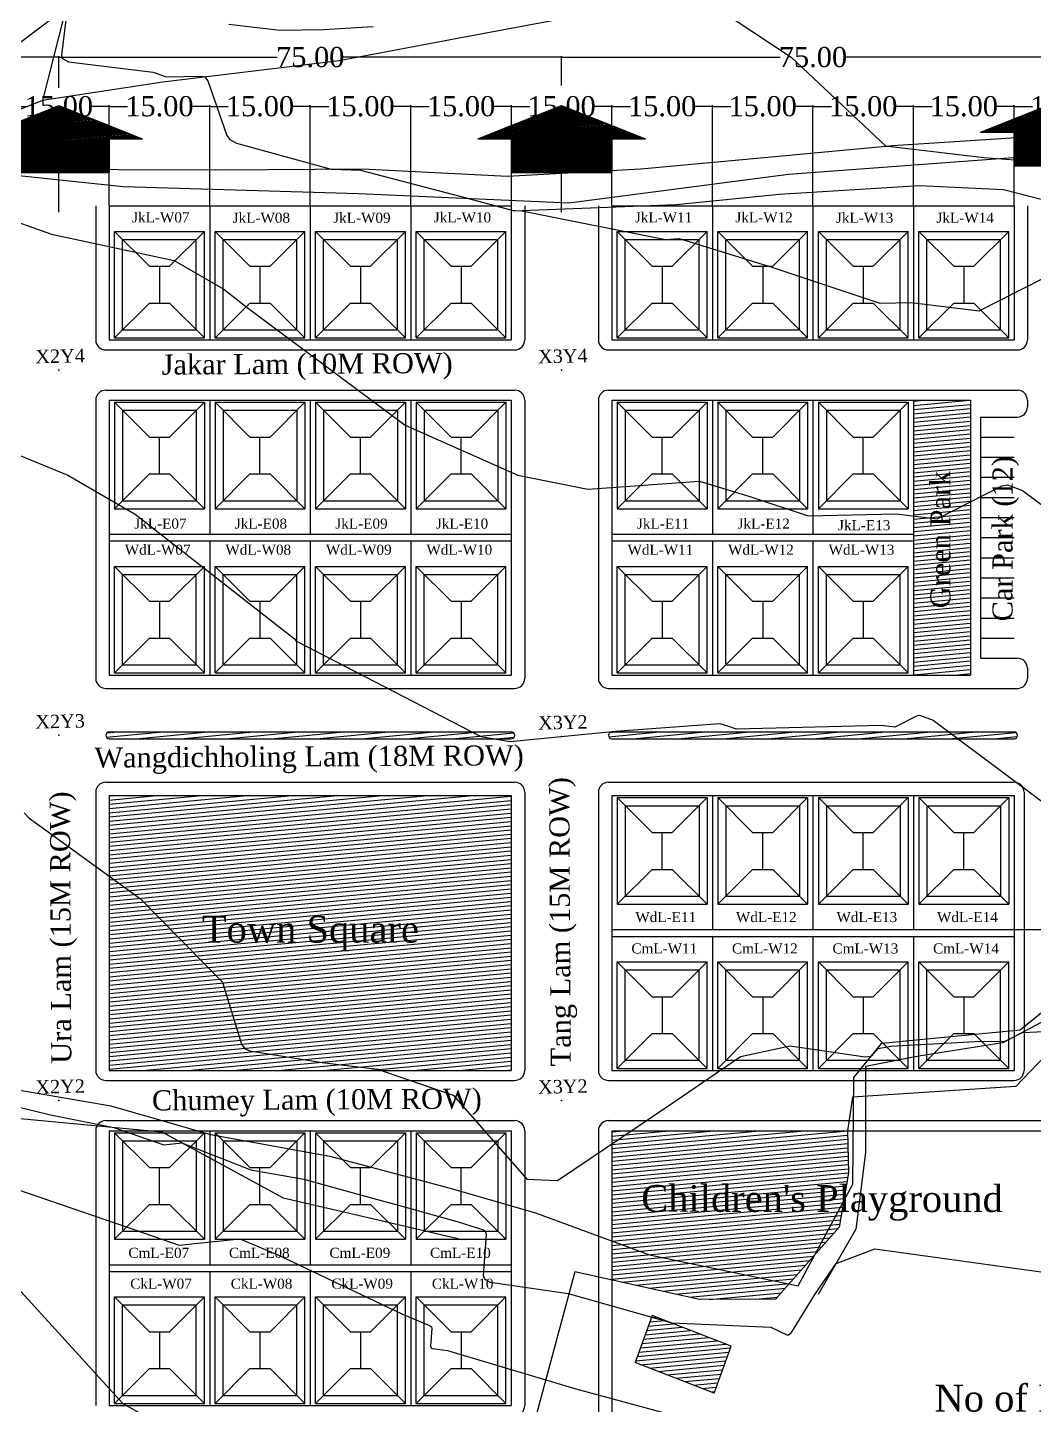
# Model space of a CAD drawing. Extents: x 15746 to 36625, y 87803 to 171760.
# Drawn here: x 17758 to 17908.2, y 88394.5 to 88600.1 of the extents above; entities that cross this region are included whole.
import ezdxf

# ---------------------------------------------------------------- set-up
doc = ezdxf.new("R2010")
doc.units = 0
doc.header["$LTSCALE"] = 5
doc.header["$MEASUREMENT"] = 0
for name, color, linetype in [('BOUNDARY', 7, 'FENCELINE2'), ('CONTOUR', 254, 'Continuous'), ('Demarcation', 7, 'Continuous'), ('EXISTING BUILDING', 21, 'Continuous'), ('Hatch2', 254, 'Continuous'), ('NewBuilding', 7, 'Continuous'), ('Phase1', 7, 'Continuous'), ('RELIEF', 255, 'Continuous'), ('STREAM & RIVER FRONT', 161, 'Continuous'), ('text', 7, 'Continuous')]:
    doc.layers.add(name, color=color, linetype=linetype)
doc.styles.get("Standard").update_dxf_attribs({"font": 'TIMES.TTF', "height": 3})
doc.linetypes.add('FENCELINE2', pattern='A,0.25,-0.1,[132,ltypeshp.shx,S=0.1,R=0,X=-0.1,Y=0],-0.1,1', length=1.45)
doc.dimstyles.get("Standard").update_dxf_attribs({"dimtxt": 0.2, "dimasz": 0.3, "dimexe": 0.18, "dimexo": 0.0625, "dimgap": 0.09, "dimtad": 0, "dimzin": 0, "dimdsep": 46, "dimtxsty": 'Standard', "dimblk": 'DOT', "dimcen": 0.09, "dimadec": 0, "dimazin": 0, "dimtfac": 1, "dimtofl": 0, "dimtmove": 2, "dimatfit": 2, "dimfxl": 1, "dimtolj": 1, "dimtzin": 0, "dimarcsym": 0})

# ---------------------------------------------------------------- blocks, each defined once
blk = doc.blocks.new('_Dot')
at = {"color": 0, "linetype": 'ByBlock', "lineweight": -2}
blk.add_line((-0.5, 0), (-1, 0), dxfattribs=at)
at = {"color": 0, "linetype": 'ByBlock', "const_width": 0.5}
blk.add_lwpolyline([(-0.25, 0, 1), (0.25, 0, 1)], format="xyb", close=True, dxfattribs=at)
blk = doc.blocks.new('*D12')
at = {"layer": 'Defpoints', "color": 0}
for p in [(17800.16, 88588.34), (17785.16, 88573.49), (17800.16, 88573.49)]:
    blk.add_point(p, dxfattribs=at)
at = {"layer": 'Demarcation', "color": 0, "lineweight": -2}
for p, q in [((17785.16, 88573.55), (17785.16, 88588.52)), ((17785.46, 88588.34), (17787.92, 88588.34)), ((17799.86, 88588.34), (17797.39, 88588.34)), ((17800.16, 88573.55), (17800.16, 88588.52))]:
    blk.add_line(p, q, dxfattribs=at)
at = {"layer": 'Demarcation', "color": 0, "lineweight": -2, "xscale": 0.3000000000000001, "yscale": 0.3000000000000001, "zscale": 0.3000000000000001, "rotation": 180}
blk.add_blockref('_Dot', (17785.16, 88588.34), dxfattribs=at)
at = {"layer": 'Demarcation', "color": 0, "lineweight": -2, "xscale": 0.3000000000000001, "yscale": 0.3000000000000001, "zscale": 0.3000000000000001}
blk.add_blockref('_Dot', (17800.16, 88588.34), dxfattribs=at)
at = {"layer": 'Demarcation', "color": 0, "insert": (17792.66, 88588.34), "char_height": 3, "attachment_point": 5}
blk.add_mtext('\\A1;15.00', dxfattribs=at)
blk = doc.blocks.new('*D13')
at = {"layer": 'Defpoints', "color": 0}
for p in [(17815.16, 88588.34), (17800.16, 88573.49), (17815.16, 88573.49)]:
    blk.add_point(p, dxfattribs=at)
at = {"layer": 'Demarcation', "color": 0, "lineweight": -2}
for p, q in [((17800.16, 88573.55), (17800.16, 88588.52)), ((17800.46, 88588.34), (17802.92, 88588.34)), ((17814.86, 88588.34), (17812.39, 88588.34)), ((17815.16, 88573.55), (17815.16, 88588.52))]:
    blk.add_line(p, q, dxfattribs=at)
at = {"layer": 'Demarcation', "color": 0, "lineweight": -2, "xscale": 0.3000000000000001, "yscale": 0.3000000000000001, "zscale": 0.3000000000000001, "rotation": 180}
blk.add_blockref('_Dot', (17800.16, 88588.34), dxfattribs=at)
at = {"layer": 'Demarcation', "color": 0, "lineweight": -2, "xscale": 0.3000000000000001, "yscale": 0.3000000000000001, "zscale": 0.3000000000000001}
blk.add_blockref('_Dot', (17815.16, 88588.34), dxfattribs=at)
at = {"layer": 'Demarcation', "color": 0, "insert": (17807.66, 88588.34), "char_height": 3, "attachment_point": 5}
blk.add_mtext('\\A1;15.00', dxfattribs=at)
blk = doc.blocks.new('*D14')
at = {"layer": 'Defpoints', "color": 0}
for p in [(17830.16, 88588.34), (17815.16, 88573.49), (17830.16, 88573.49)]:
    blk.add_point(p, dxfattribs=at)
at = {"layer": 'Demarcation', "color": 0, "lineweight": -2}
for p, q in [((17815.16, 88573.55), (17815.16, 88588.52)), ((17815.46, 88588.34), (17817.92, 88588.34)), ((17829.86, 88588.34), (17827.39, 88588.34)), ((17830.16, 88573.55), (17830.16, 88588.52))]:
    blk.add_line(p, q, dxfattribs=at)
at = {"layer": 'Demarcation', "color": 0, "lineweight": -2, "xscale": 0.3000000000000001, "yscale": 0.3000000000000001, "zscale": 0.3000000000000001, "rotation": 180}
blk.add_blockref('_Dot', (17815.16, 88588.34), dxfattribs=at)
at = {"layer": 'Demarcation', "color": 0, "lineweight": -2, "xscale": 0.3000000000000001, "yscale": 0.3000000000000001, "zscale": 0.3000000000000001}
blk.add_blockref('_Dot', (17830.16, 88588.34), dxfattribs=at)
at = {"layer": 'Demarcation', "color": 0, "insert": (17822.66, 88588.34), "char_height": 3, "attachment_point": 5}
blk.add_mtext('\\A1;15.00', dxfattribs=at)
blk = doc.blocks.new('*D15')
at = {"layer": 'Defpoints', "color": 0}
for p in [(17845.16, 88588.34), (17830.16, 88573.49), (17845.16, 88573.49)]:
    blk.add_point(p, dxfattribs=at)
at = {"layer": 'Demarcation', "color": 0, "lineweight": -2}
for p, q in [((17830.16, 88573.55), (17830.16, 88588.52)), ((17830.46, 88588.34), (17832.92, 88588.34)), ((17844.86, 88588.34), (17842.39, 88588.34)), ((17845.16, 88573.55), (17845.16, 88588.52))]:
    blk.add_line(p, q, dxfattribs=at)
at = {"layer": 'Demarcation', "color": 0, "lineweight": -2, "xscale": 0.3000000000000001, "yscale": 0.3000000000000001, "zscale": 0.3000000000000001, "rotation": 180}
blk.add_blockref('_Dot', (17830.16, 88588.34), dxfattribs=at)
at = {"layer": 'Demarcation', "color": 0, "lineweight": -2, "xscale": 0.3000000000000001, "yscale": 0.3000000000000001, "zscale": 0.3000000000000001}
blk.add_blockref('_Dot', (17845.16, 88588.34), dxfattribs=at)
at = {"layer": 'Demarcation', "color": 0, "insert": (17837.66, 88588.34), "char_height": 3, "attachment_point": 5}
blk.add_mtext('\\A1;15.00', dxfattribs=at)
blk = doc.blocks.new('*D16')
at = {"layer": 'Defpoints', "color": 0}
for p in [(17860.16, 88588.34), (17845.16, 88573.49), (17860.16, 88573.49)]:
    blk.add_point(p, dxfattribs=at)
at = {"layer": 'Demarcation', "color": 0, "lineweight": -2}
for p, q in [((17845.16, 88573.55), (17845.16, 88588.52)), ((17845.46, 88588.34), (17847.92, 88588.34)), ((17859.86, 88588.34), (17857.39, 88588.34)), ((17860.16, 88573.55), (17860.16, 88588.52))]:
    blk.add_line(p, q, dxfattribs=at)
at = {"layer": 'Demarcation', "color": 0, "lineweight": -2, "xscale": 0.3000000000000001, "yscale": 0.3000000000000001, "zscale": 0.3000000000000001, "rotation": 180}
blk.add_blockref('_Dot', (17845.16, 88588.34), dxfattribs=at)
at = {"layer": 'Demarcation', "color": 0, "lineweight": -2, "xscale": 0.3000000000000001, "yscale": 0.3000000000000001, "zscale": 0.3000000000000001}
blk.add_blockref('_Dot', (17860.16, 88588.34), dxfattribs=at)
at = {"layer": 'Demarcation', "color": 0, "insert": (17852.66, 88588.34), "char_height": 3, "attachment_point": 5}
blk.add_mtext('\\A1;15.00', dxfattribs=at)
blk = doc.blocks.new('*D17')
at = {"layer": 'Defpoints', "color": 0}
for p in [(17875.16, 88588.34), (17860.16, 88573.49), (17875.16, 88573.49)]:
    blk.add_point(p, dxfattribs=at)
at = {"layer": 'Demarcation', "color": 0, "lineweight": -2}
for p, q in [((17860.16, 88573.55), (17860.16, 88588.52)), ((17860.46, 88588.34), (17862.92, 88588.34)), ((17874.86, 88588.34), (17872.39, 88588.34)), ((17875.16, 88573.55), (17875.16, 88588.52))]:
    blk.add_line(p, q, dxfattribs=at)
at = {"layer": 'Demarcation', "color": 0, "lineweight": -2, "xscale": 0.3000000000000001, "yscale": 0.3000000000000001, "zscale": 0.3000000000000001, "rotation": 180}
blk.add_blockref('_Dot', (17860.16, 88588.34), dxfattribs=at)
at = {"layer": 'Demarcation', "color": 0, "lineweight": -2, "xscale": 0.3000000000000001, "yscale": 0.3000000000000001, "zscale": 0.3000000000000001}
blk.add_blockref('_Dot', (17875.16, 88588.34), dxfattribs=at)
at = {"layer": 'Demarcation', "color": 0, "insert": (17867.66, 88588.34), "char_height": 3, "attachment_point": 5}
blk.add_mtext('\\A1;15.00', dxfattribs=at)
blk = doc.blocks.new('*D18')
at = {"layer": 'Defpoints', "color": 0}
for p in [(17890.16, 88588.34), (17875.16, 88573.49), (17890.16, 88573.49)]:
    blk.add_point(p, dxfattribs=at)
at = {"layer": 'Demarcation', "color": 0, "lineweight": -2}
for p, q in [((17875.16, 88573.55), (17875.16, 88588.52)), ((17875.46, 88588.34), (17877.92, 88588.34)), ((17889.86, 88588.34), (17887.39, 88588.34)), ((17890.16, 88573.55), (17890.16, 88588.52))]:
    blk.add_line(p, q, dxfattribs=at)
at = {"layer": 'Demarcation', "color": 0, "lineweight": -2, "xscale": 0.3000000000000001, "yscale": 0.3000000000000001, "zscale": 0.3000000000000001, "rotation": 180}
blk.add_blockref('_Dot', (17875.16, 88588.34), dxfattribs=at)
at = {"layer": 'Demarcation', "color": 0, "lineweight": -2, "xscale": 0.3000000000000001, "yscale": 0.3000000000000001, "zscale": 0.3000000000000001}
blk.add_blockref('_Dot', (17890.16, 88588.34), dxfattribs=at)
at = {"layer": 'Demarcation', "color": 0, "insert": (17882.66, 88588.34), "char_height": 3, "attachment_point": 5}
blk.add_mtext('\\A1;15.00', dxfattribs=at)
blk = doc.blocks.new('*D19')
at = {"layer": 'Defpoints', "color": 0}
for p in [(17905.16, 88588.34), (17890.16, 88573.49), (17905.16, 88573.49)]:
    blk.add_point(p, dxfattribs=at)
at = {"layer": 'Demarcation', "color": 0, "lineweight": -2}
for p, q in [((17890.16, 88573.55), (17890.16, 88588.52)), ((17890.46, 88588.34), (17892.92, 88588.34)), ((17904.86, 88588.34), (17902.39, 88588.34)), ((17905.16, 88573.55), (17905.16, 88588.52))]:
    blk.add_line(p, q, dxfattribs=at)
at = {"layer": 'Demarcation', "color": 0, "lineweight": -2, "xscale": 0.3000000000000001, "yscale": 0.3000000000000001, "zscale": 0.3000000000000001, "rotation": 180}
blk.add_blockref('_Dot', (17890.16, 88588.34), dxfattribs=at)
at = {"layer": 'Demarcation', "color": 0, "lineweight": -2, "xscale": 0.3000000000000001, "yscale": 0.3000000000000001, "zscale": 0.3000000000000001}
blk.add_blockref('_Dot', (17905.16, 88588.34), dxfattribs=at)
at = {"layer": 'Demarcation', "color": 0, "insert": (17897.66, 88588.34), "char_height": 3, "attachment_point": 5}
blk.add_mtext('\\A1;15.00', dxfattribs=at)
blk = doc.blocks.new('*D20')
at = {"layer": 'Defpoints', "color": 0}
for p in [(17920.16, 88588.34), (17905.16, 88573.49), (17920.16, 88573.49)]:
    blk.add_point(p, dxfattribs=at)
at = {"layer": 'Demarcation', "color": 0, "lineweight": -2}
for p, q in [((17905.16, 88573.55), (17905.16, 88588.52)), ((17905.46, 88588.34), (17907.92, 88588.34)), ((17919.86, 88588.34), (17917.39, 88588.34)), ((17920.16, 88573.55), (17920.16, 88588.52))]:
    blk.add_line(p, q, dxfattribs=at)
at = {"layer": 'Demarcation', "color": 0, "lineweight": -2, "xscale": 0.3000000000000001, "yscale": 0.3000000000000001, "zscale": 0.3000000000000001, "rotation": 180}
blk.add_blockref('_Dot', (17905.16, 88588.34), dxfattribs=at)
at = {"layer": 'Demarcation', "color": 0, "lineweight": -2, "xscale": 0.3000000000000001, "yscale": 0.3000000000000001, "zscale": 0.3000000000000001}
blk.add_blockref('_Dot', (17920.16, 88588.34), dxfattribs=at)
at = {"layer": 'Demarcation', "color": 0, "insert": (17912.66, 88588.34), "char_height": 3, "attachment_point": 5}
blk.add_mtext('\\A1;15.00', dxfattribs=at)
blk = doc.blocks.new('*D25')
at = {"layer": 'Defpoints', "color": 0}
for p in [(17770.16, 88588.34), (17755.16, 88573.49), (17770.16, 88573.49)]:
    blk.add_point(p, dxfattribs=at)
at = {"layer": 'Demarcation', "color": 0, "lineweight": -2}
for p, q in [((17755.16, 88573.55), (17755.16, 88588.52)), ((17755.46, 88588.34), (17757.92, 88588.34)), ((17769.86, 88588.34), (17767.39, 88588.34)), ((17770.16, 88573.55), (17770.16, 88588.52))]:
    blk.add_line(p, q, dxfattribs=at)
at = {"layer": 'Demarcation', "color": 0, "lineweight": -2, "xscale": 0.3000000000000001, "yscale": 0.3000000000000001, "zscale": 0.3000000000000001, "rotation": 180}
blk.add_blockref('_Dot', (17755.16, 88588.34), dxfattribs=at)
at = {"layer": 'Demarcation', "color": 0, "lineweight": -2, "xscale": 0.3000000000000001, "yscale": 0.3000000000000001, "zscale": 0.3000000000000001}
blk.add_blockref('_Dot', (17770.16, 88588.34), dxfattribs=at)
at = {"layer": 'Demarcation', "color": 0, "insert": (17762.66, 88588.34), "char_height": 3, "attachment_point": 5}
blk.add_mtext('\\A1;15.00', dxfattribs=at)
blk = doc.blocks.new('*D26')
at = {"layer": 'Defpoints', "color": 0}
for p in [(17785.16, 88588.34), (17785.16, 88588.34), (17770.16, 88573.49)]:
    blk.add_point(p, dxfattribs=at)
at = {"layer": 'Demarcation', "color": 0, "lineweight": -2}
for p, q in [((17770.16, 88573.55), (17770.16, 88588.52)), ((17770.46, 88588.34), (17772.92, 88588.34)), ((17784.86, 88588.34), (17782.39, 88588.34)), ((17785.16, 88588.41), (17785.16, 88588.52))]:
    blk.add_line(p, q, dxfattribs=at)
at = {"layer": 'Demarcation', "color": 0, "lineweight": -2, "xscale": 0.3000000000000001, "yscale": 0.3000000000000001, "zscale": 0.3000000000000001, "rotation": 180}
blk.add_blockref('_Dot', (17770.16, 88588.34), dxfattribs=at)
at = {"layer": 'Demarcation', "color": 0, "lineweight": -2, "xscale": 0.3000000000000001, "yscale": 0.3000000000000001, "zscale": 0.3000000000000001}
blk.add_blockref('_Dot', (17785.16, 88588.34), dxfattribs=at)
at = {"layer": 'Demarcation', "color": 0, "insert": (17777.66, 88588.34), "char_height": 3, "attachment_point": 5}
blk.add_mtext('\\A1;15.00', dxfattribs=at)
blk = doc.blocks.new('*D27')
at = {"layer": 'Defpoints', "color": 0}
for p in [(18000.29, 88611.6), (17611.89, 88595.68), (18000.29, 88595.68)]:
    blk.add_point(p, dxfattribs=at)
at = {"layer": 'Demarcation', "color": 0, "lineweight": -2}
for p, q in [((17611.89, 88595.74), (17611.89, 88611.78)), ((17612.19, 88611.6), (17800.08, 88611.6)), ((17999.99, 88611.6), (17812.1, 88611.6)), ((18000.29, 88595.74), (18000.29, 88611.78))]:
    blk.add_line(p, q, dxfattribs=at)
at = {"layer": 'Demarcation', "color": 0, "lineweight": -2, "xscale": 0.3000000000000001, "yscale": 0.3000000000000001, "zscale": 0.3000000000000001, "rotation": 180}
blk.add_blockref('_Dot', (17611.89, 88611.6), dxfattribs=at)
at = {"layer": 'Demarcation', "color": 0, "lineweight": -2, "xscale": 0.3000000000000001, "yscale": 0.3000000000000001, "zscale": 0.3000000000000001}
blk.add_blockref('_Dot', (18000.29, 88611.6), dxfattribs=at)
at = {"layer": 'Demarcation', "color": 0, "insert": (17806.09, 88611.6), "char_height": 3, "attachment_point": 5}
blk.add_mtext('\\A1;389.00', dxfattribs=at)
blk = doc.blocks.new('wall')
at = {"layer": 'Phase1'}
for p, q in [((-5.5, 6.75), (-5.5, -6.75)), ((-5.5, 6.75), (5.5, 6.75)), ((5.5, 6.75), (5.5, -6.75)), ((-5.5, -6.75), (5.5, -6.75))]:
    blk.add_line(p, q, dxfattribs=at)
blk = doc.blocks.new('newbuilding')
at = {"layer": 'NewBuilding'}
h = blk.add_hatch(dxfattribs=at)
h.set_pattern_fill('ANSI31', color=254, scale=5, style=0)
edge = h.paths.add_edge_path()
edge.add_line((17652.16, 88529.49), (17663.16, 88529.49))
edge = h.paths.add_edge_path()
edge.add_line((17652.16, 88542.99), (17652.16, 88529.49))
edge = h.paths.add_edge_path()
edge.add_line((17663.16, 88542.99), (17663.16, 88529.49))
edge = h.paths.add_edge_path()
edge.add_line((17652.16, 88542.99), (17663.16, 88542.99))
at = {"layer": 'NewBuilding', "color": 253}
for p, q in [((17650.96, 88544.19), (17656.16, 88538.99)), ((17650.96, 88544.19), (17664.36, 88544.19)), ((17650.96, 88544.19), (17650.96, 88528.29)), ((17664.36, 88544.19), (17659.16, 88538.99)), ((17664.36, 88544.19), (17664.36, 88528.29)), ((17656.16, 88538.99), (17659.16, 88538.99)), ((17657.66, 88533.49), (17657.66, 88538.99)), ((17650.96, 88528.29), (17656.16, 88533.49)), ((17656.16, 88533.49), (17659.16, 88533.49)), ((17664.36, 88528.29), (17659.16, 88533.49)), ((17650.96, 88528.29), (17664.36, 88528.29))]:
    blk.add_line(p, q, dxfattribs=at)
at = {"layer": 'NewBuilding'}
blk.add_blockref('wall', (17657.66, 88536.24), dxfattribs=at)

msp = doc.modelspace()

# ---------------------------------------------------------------- hatches: boundary and pattern name
at = {"layer": 'EXISTING BUILDING'}
h = msp.add_hatch(dxfattribs=at)
h.set_pattern_fill('ANSI31', color=256, scale=5, angle=-39.6776674, style=0)
h.paths.add_polyline_path([(17851.146, 88407.903), (17848.633, 88400.882), (17860.426, 88396.323), (17862.939, 88403.343)])
at = {"layer": 'Hatch2'}
h = msp.add_hatch(dxfattribs=at)
h.set_pattern_fill('ANSI31', color=3, scale=5, angle=-39.6776674, style=0)
h.paths.add_polyline_path([(17898.658, 88544.49), (17890.158, 88544.49), (17890.158, 88527.234), (17893.682, 88526.796), (17898.658, 88529.323)])
h.paths.add_polyline_path([(17898.658, 88529.323), (17893.682, 88526.796), (17890.158, 88527.234), (17890.158, 88524.49), (17890.158, 88523.49), (17890.158, 88503.49), (17898.658, 88503.49)])
h = msp.add_hatch(dxfattribs=at)
h.set_pattern_fill('ANSI31', color=3, scale=5, angle=-39.6776674, style=0)
edge = h.paths.add_edge_path()
edge.add_arc((17770.158, 88494.49), 0.5, 90, 270)
edge.add_line((17770.158, 88493.99), (17830.158, 88493.99))
edge.add_arc((17830.158, 88494.49), 0.5, 270, 450)
edge.add_line((17830.158, 88494.99), (17770.158, 88494.99))
h = msp.add_hatch(dxfattribs=at)
h.set_pattern_fill('ANSI31', color=3, scale=5, angle=-39.6776674, style=0)
edge = h.paths.add_edge_path()
edge.add_arc((17845.158, 88494.49), 0.5, 90, 270)
edge.add_line((17845.158, 88493.99), (17905.158, 88493.99))
edge.add_arc((17905.158, 88494.49), 0.5, 270, 450)
edge.add_line((17905.158, 88494.99), (17845.158, 88494.99))
h = msp.add_hatch(dxfattribs=at)
h.set_pattern_fill('ANSI31', color=3, scale=5, angle=-39.6776674, style=0)
h.paths.add_polyline_path([(17770.158, 88485.49), (17830.158, 88485.49), (17830.158, 88444.49), (17770.158, 88444.49)])
h = msp.add_hatch(dxfattribs=at)
h.set_pattern_fill('ANSI31', color=3, scale=5, angle=-39.6776674, style=0)
h.paths.add_polyline_path([(17848.096, 88435.49), (17845.158, 88435.49), (17845.158, 88433.512)])
h.paths.add_polyline_path([(17848.096, 88435.49), (17845.158, 88433.512), (17845.158, 88419.032), (17850.771, 88416.962), (17871.604, 88412.62), (17875.452, 88416.976), (17879.733, 88424.944), (17880.456, 88429.212), (17880.293, 88435.49)])
h.paths.add_polyline_path([(17875.452, 88416.976), (17879.078, 88421.08), (17879.733, 88424.944)], flags=16)
h.paths.add_polyline_path([(17850.771, 88416.962), (17845.158, 88419.032), (17845.158, 88413.195), (17858.251, 88410.314), (17869.583, 88410.333), (17871.604, 88412.62)])
at = {"layer": 'Phase1'}
h = msp.add_hatch(dxfattribs=at)
h.set_pattern_fill('ANSI31', color=254, angle=-39.67767, style=0)
h.set_pattern_definition([(5.32233263, (-52443.9634, 31629.46651), (-0.0115948365, 0.12446107732), [])])
h.paths.add_polyline_path([(17695.158, 88583.49), (17695.158, 88578.49), (17680.158, 88578.49), (17680.158, 88583.49), (17675.158, 88583.49), (17687.658, 88588.49), (17700.158, 88583.49)])
h.paths.add_polyline_path([(17755.158, 88578.49), (17770.158, 88578.49), (17770.158, 88583.49), (17775.158, 88583.49), (17762.658, 88588.49), (17750.158, 88583.49), (17755.158, 88583.49)])
h.paths.add_polyline_path([(17837.658, 88588.49), (17850.158, 88583.49), (17845.158, 88583.49), (17845.158, 88578.49), (17830.158, 88578.49), (17830.158, 88583.49), (17825.158, 88583.49)])
h.paths.add_polyline_path([(17912.658, 88589.489), (17925.158, 88584.489), (17920.158, 88584.489), (17920.158, 88579.489), (17905.158, 88579.489), (17905.158, 88584.489), (17900.158, 88584.489)])

# ---------------------------------------------------------------- linework, layer by layer
at = {"layer": 'BOUNDARY'}
msp.add_lwpolyline([(17744.369, 88579.333), (17772.259, 88576.398), (17807.335, 88575.355), (17838.76, 88573.975), (17871.499, 88578.239), (17905.017, 88580.733), (17928.818, 88575.578), (17955.946, 88567.662), (17977.2, 88563.498), (17998.171, 88544.291), (17980.158, 88522.236), (17967.064, 88503.49), (17949.408, 88490.829), (17933.26, 88477.675), (17919.752, 88457.034), (17905.438, 88442.102), (17881.045, 88440.469), (17880.293, 88435.49), (17880.456, 88429.212), (17879.078, 88421.08), (17869.583, 88410.333), (17858.251, 88410.314), (17839.63, 88414.412), (17824.845, 88359.588)], dxfattribs=at)
at = {"layer": 'CONTOUR', "color": 33}
for points in [[(17683.9, 88602.295), (17709.335, 88591.902), (17718.984, 88589.719), (17735.817, 88586.052), (17736.415, 88585.774), (17736.468, 88585.766), (17736.494, 88585.777), (17736.776, 88585.994), (17736.878, 88586.02), (17741.792, 88591.957), (17749.668, 88594.967), (17753.252, 88595.186), (17762.426, 88602.077)], [(17860.194, 88603.43), (17871.917, 88595.693), (17886.009, 88582.397), (17886.718, 88582.337), (17887.221, 88582.301), (17900.656, 88580.709), (17905.939, 88580.31), (17911.152, 88580.411), (17919.269, 88579.819), (17922.777, 88579.351), (17933.19, 88575.273), (17946.435, 88572.648), (17952.857, 88570.324), (17957.501, 88570.31), (17973.286, 88567.087), (17979.544, 88565.318), (17983.063, 88563.273), (17983.372, 88563.176), (17983.444, 88563.185), (17984.315, 88563.49), (17985.225, 88563.223), (18001.786, 88551.183), (18012.047, 88548.504), (18017.757, 88546.085)], [(17763.743, 88601.635), (17763.034, 88595.988), (17763.197, 88595.504), (17764.113, 88594.983), (17776.704, 88593.442), (17778.673, 88592.769), (17783.999, 88592.862), (17784.412, 88592.733), (17784.886, 88592.144), (17787.733, 88584.019), (17788.157, 88583.41), (17789.171, 88582.842), (17803.259, 88578.999), (17807.653, 88578.834), (17822.482, 88574.951), (17830.425, 88572.82), (17830.709, 88572.798), (17831.723, 88572.758), (17853.157, 88568.456), (17855.194, 88568.605), (17869.044, 88564.342), (17885.133, 88558.98), (17889.804, 88559.099), (17899.939, 88557.84), (17915.925, 88565.955)], [(17788.021, 88600.625), (17795.642, 88599.735), (17802.123, 88599.802), (17809.559, 88600.281)], [(17753.421, 88572.137), (17761.538, 88569.299), (17779.867, 88565.366), (17787.247, 88561.071), (17790.743, 88558.329), (17814.345, 88540.781), (17831.145, 88533.296), (17841.559, 88531.206), (17858.229, 88532.429), (17865.719, 88530.123), (17874.42, 88527.224), (17887.557, 88527.557), (17893.682, 88526.796), (17903.341, 88531.7), (17904.197, 88531.857), (17906.437, 88531.034), (17930.234, 88513.301)], [(17745.298, 88540.948), (17764.003, 88533.323), (17774.056, 88527.473), (17797.787, 88508.868), (17798.016, 88508.628), (17798.205, 88508.491), (17825.595, 88494.303), (17829.999, 88493.576), (17845.701, 88495.111), (17861.265, 88496.252), (17862.394, 88495.904), (17863.706, 88495.467), (17885.311, 88496.015), (17887.424, 88495.753), (17890.755, 88497.444), (17891.051, 88497.498), (17893.102, 88496.744), (17914.895, 88480.505)], [(17757.464, 88482.94), (17758.235, 88482.127), (17760.736, 88480.324), (17774.848, 88470.07), (17787.082, 88457.636), (17789.925, 88448.413), (17790.356, 88447.767), (17791.148, 88447.386), (17801.94, 88445.649), (17810.213, 88444.666), (17821.483, 88440.775), (17832.45, 88428.236), (17837.054, 88428.056), (17853.809, 88439.336), (17864.371, 88446.571), (17871.747, 88448.169), (17882.955, 88446.498), (17883.854, 88446.602), (17883.948, 88446.666), (17884.875, 88447.751), (17886.795, 88448.081), (17899.36, 88448.808), (17903.831, 88448.858), (17906.419, 88450.158), (17917.088, 88450.637)], [(17756.512, 88439.07), (17761.434, 88437.867), (17770.877, 88435.981), (17778.322, 88433.393), (17781.008, 88433.681), (17791.316, 88429.668), (17799.195, 88428.236), (17806.914, 88426.098), (17814.037, 88424.162), (17822.213, 88421.893), (17825.992, 88420.687), (17826.25, 88420.492), (17826.408, 88419.977), (17825.965, 88413.895), (17826.146, 88413.38), (17826.987, 88412.892), (17838.628, 88411.208), (17854.122, 88406.817), (17868.88, 88406.184), (17871.281, 88405.031), (17871.501, 88405.017), (17871.956, 88405.356), (17875.539, 88411.213), (17878.613, 88415.686), (17884.37, 88417.851), (17914.938, 88413.652)], [(17753.231, 88427.82), (17772.688, 88421.139), (17780.603, 88418.388), (17789.679, 88419.362), (17795.328, 88416.946), (17813.921, 88408.104), (17817.962, 88406.43), (17818.231, 88406.2), (17818.294, 88405.975), (17818.106, 88403.322), (17818.185, 88403.097), (17818.349, 88403.002), (17820.616, 88402.675), (17839.785, 88396.973), (17859.094, 88391.77)], [(17756.035, 88412.56), (17772.204, 88394.774), (17780.471, 88390.178)]]:
    msp.add_lwpolyline(points, dxfattribs=at)
at = {"layer": 'Demarcation'}
for p, q in [((17762.658, 88591.114), (17762.658, 88595.857)), ((17837.658, 88591.456), (17837.658, 88595.857)), ((17762.358, 88595.677), (17730.07, 88595.677)), ((17762.958, 88595.677), (17795.246, 88595.677)), ((17837.358, 88595.677), (17805.07, 88595.677)), ((17837.958, 88595.677), (17870.246, 88595.677)), ((17912.358, 88595.677), (17880.07, 88595.677)), ((17762.658, 88572.553), (17762.658, 88584.205)), ((17837.658, 88572.553), (17837.658, 88584.205))]:
    msp.add_line(p, q, dxfattribs=at)
at = {"layer": 'EXISTING BUILDING'}
for p, q in [((17851.146, 88407.903), (17848.633, 88400.882)), ((17862.939, 88403.343), (17851.146, 88407.903)), ((17860.426, 88396.323), (17862.939, 88403.343)), ((17860.426, 88396.323), (17848.633, 88400.882))]:
    msp.add_line(p, q, dxfattribs=at)
at = {"layer": 'Phase1', "color": 254}
for p, q in [((17750.158, 88583.49), (17762.658, 88588.49)), ((17762.658, 88588.49), (17775.158, 88583.49)), ((17825.158, 88583.49), (17837.658, 88588.49)), ((17837.658, 88588.49), (17850.158, 88583.49)), ((17900.158, 88584.489), (17912.658, 88589.489)), ((17770.158, 88583.49), (17775.158, 88583.49)), ((17770.158, 88583.49), (17770.158, 88578.49)), ((17825.158, 88583.49), (17830.158, 88583.49)), ((17830.158, 88583.49), (17830.158, 88578.49)), ((17845.158, 88583.49), (17850.158, 88583.49)), ((17845.158, 88583.49), (17845.158, 88578.49)), ((17900.158, 88584.489), (17905.158, 88584.489)), ((17905.158, 88584.489), (17905.158, 88579.489)), ((17905.158, 88579.489), (17920.158, 88579.489)), ((17755.158, 88578.49), (17770.158, 88578.49)), ((17830.158, 88578.49), (17845.158, 88578.49)), ((17906.658, 88465.49), (17906.658, 88444.49)), ((17890.158, 88442.99), (17905.158, 88442.99)), ((17890.158, 88436.99), (18000.29, 88436.99)), ((17890.158, 88435.49), (18000.29, 88435.49))]:
    msp.add_line(p, q, dxfattribs=at)
at = {"layer": 'Phase1'}
for p, q in [((17768.158, 88573.49), (17768.158, 88553.49)), ((17770.158, 88573.49), (17770.158, 88553.49)), ((17770.158, 88573.49), (17830.158, 88573.49)), ((17785.158, 88573.49), (17785.158, 88553.49)), ((17800.158, 88573.49), (17800.158, 88553.49)), ((17815.158, 88573.49), (17815.158, 88553.49)), ((17830.158, 88573.49), (17830.158, 88553.49)), ((17832.158, 88573.49), (17832.158, 88553.49)), ((17843.158, 88573.49), (17843.158, 88553.49)), ((17845.158, 88573.49), (17845.158, 88553.49)), ((17845.158, 88573.49), (17905.158, 88573.49)), ((17860.158, 88573.49), (17860.158, 88553.49)), ((17875.158, 88573.49), (17875.158, 88553.49)), ((17875.158, 88573.49), (17875.158, 88553.49)), ((17890.158, 88573.49), (17890.158, 88553.49)), ((17905.158, 88573.49), (17905.158, 88553.49)), ((17907.158, 88573.49), (17907.158, 88553.49)), ((17770.158, 88553.49), (17830.158, 88553.49)), ((17845.158, 88553.49), (17905.158, 88553.49)), ((17769.658, 88551.99), (17830.658, 88551.99)), ((17844.658, 88551.99), (17905.658, 88551.99)), ((17768.158, 88544.49), (17768.158, 88502.99)), ((17769.658, 88545.99), (17830.658, 88545.99)), ((17770.158, 88544.49), (17770.158, 88503.49)), ((17770.158, 88544.49), (17830.158, 88544.49)), ((17785.158, 88544.49), (17785.158, 88524.49)), ((17800.158, 88544.49), (17800.158, 88524.49)), ((17815.158, 88544.49), (17815.158, 88524.49)), ((17830.158, 88544.49), (17830.158, 88503.49)), ((17832.158, 88544.49), (17832.158, 88502.99)), ((17843.158, 88544.49), (17843.158, 88502.99)), ((17844.658, 88545.99), (17905.658, 88545.99)), ((17845.158, 88544.49), (17845.158, 88503.49)), ((17845.158, 88544.49), (17890.158, 88544.49)), ((17860.158, 88544.49), (17860.158, 88524.49)), ((17875.158, 88544.49), (17875.158, 88524.49)), ((17890.158, 88544.49), (17890.158, 88524.49)), ((17890.158, 88544.49), (17898.658, 88544.49)), ((17898.658, 88544.49), (17898.658, 88503.49)), ((17907.158, 88544.49), (17907.158, 88543.49)), ((17900.158, 88541.99), (17900.158, 88505.99)), ((17900.158, 88541.99), (17905.658, 88541.99)), ((17900.158, 88538.99), (17905.158, 88538.99)), ((17900.158, 88535.99), (17905.158, 88535.99)), ((17900.158, 88532.99), (17905.158, 88532.99)), ((17900.158, 88529.99), (17905.158, 88529.99)), ((17900.158, 88526.99), (17905.158, 88526.99)), ((17770.158, 88524.49), (17830.158, 88524.49)), ((17845.158, 88524.49), (17890.158, 88524.49)), ((17890.158, 88524.49), (17890.158, 88523.49)), ((17900.158, 88523.99), (17905.158, 88523.99)), ((17770.158, 88523.49), (17830.158, 88523.49)), ((17785.158, 88523.49), (17785.158, 88503.49)), ((17800.158, 88523.49), (17800.158, 88503.49)), ((17815.158, 88523.49), (17815.158, 88503.49)), ((17845.158, 88523.49), (17890.158, 88523.49)), ((17860.158, 88523.49), (17860.158, 88503.49)), ((17875.158, 88523.49), (17875.158, 88503.49)), ((17890.158, 88523.49), (17890.158, 88503.49)), ((17900.158, 88520.99), (17905.158, 88520.99)), ((17900.158, 88517.99), (17905.158, 88517.99)), ((17900.158, 88514.99), (17905.158, 88514.99)), ((17900.158, 88511.99), (17905.158, 88511.99)), ((17900.158, 88508.99), (17905.158, 88508.99)), ((17900.158, 88505.99), (17905.658, 88505.99)), ((17770.158, 88503.49), (17830.158, 88503.49)), ((17845.158, 88503.49), (17890.158, 88503.49)), ((17890.158, 88503.49), (17898.658, 88503.49)), ((17907.158, 88504.49), (17907.158, 88502.99)), ((17769.658, 88501.49), (17830.658, 88501.49)), ((17844.658, 88501.49), (17905.658, 88501.49)), ((17770.158, 88494.99), (17830.158, 88494.99)), ((17845.158, 88494.99), (17905.158, 88494.99)), ((17770.158, 88493.99), (17830.158, 88493.99)), ((17845.158, 88493.99), (17905.158, 88493.99)), ((17769.658, 88487.49), (17830.658, 88487.49)), ((17844.658, 88487.49), (17905.158, 88487.49)), ((17768.158, 88485.99), (17768.158, 88444.49)), ((17770.158, 88485.49), (17770.158, 88444.49)), ((17770.158, 88485.49), (17830.158, 88485.49)), ((17830.158, 88485.49), (17830.158, 88444.49)), ((17832.158, 88485.99), (17832.158, 88444.49)), ((17843.158, 88485.99), (17843.158, 88444.49)), ((17845.158, 88485.49), (17845.158, 88444.49)), ((17845.158, 88485.49), (17905.158, 88485.49)), ((17860.158, 88485.49), (17860.158, 88465.49)), ((17875.158, 88485.49), (17875.158, 88465.49)), ((17890.158, 88485.49), (17890.158, 88465.49)), ((17905.158, 88485.49), (17905.158, 88465.49)), ((17906.658, 88485.99), (17906.658, 88465.49)), ((17845.158, 88465.49), (17905.158, 88465.49)), ((17845.158, 88464.49), (17905.158, 88464.49)), ((17860.158, 88464.49), (17860.158, 88444.49)), ((17875.158, 88464.49), (17875.158, 88444.49)), ((17890.158, 88464.49), (17890.158, 88444.49)), ((17905.158, 88465.49), (17905.158, 88444.49)), ((17905.158, 88465.49), (17920.158, 88465.49)), ((17770.158, 88444.49), (17830.158, 88444.49)), ((17845.158, 88444.49), (17905.158, 88444.49)), ((17769.658, 88442.99), (17830.658, 88442.99)), ((17844.658, 88442.99), (17890.158, 88442.99)), ((17768.158, 88435.49), (17768.158, 88394.49)), ((17769.658, 88436.99), (17830.658, 88436.99)), ((17770.158, 88435.49), (17770.158, 88394.49)), ((17770.158, 88435.49), (17830.158, 88435.49)), ((17785.158, 88435.49), (17785.158, 88415.49)), ((17800.158, 88435.49), (17800.158, 88415.49)), ((17815.158, 88435.49), (17815.158, 88415.49)), ((17830.158, 88435.49), (17830.158, 88394.49)), ((17832.158, 88435.49), (17832.158, 88394.49)), ((17843.158, 88435.49), (17843.158, 88389.49)), ((17844.658, 88436.99), (17890.158, 88436.99)), ((17845.158, 88435.49), (17845.158, 88389.99)), ((17845.158, 88435.49), (17890.158, 88435.49)), ((17770.158, 88415.49), (17830.158, 88415.49)), ((17770.158, 88414.49), (17830.158, 88414.49)), ((17785.158, 88414.49), (17785.158, 88394.49)), ((17800.158, 88414.49), (17800.158, 88394.49)), ((17815.158, 88414.49), (17815.158, 88394.49)), ((17770.158, 88394.49), (17830.158, 88394.49))]:
    msp.add_line(p, q, dxfattribs=at)
for centre, radius, start, end in [((17769.658, 88553.49), 1.5, 180, 270), ((17830.658, 88553.49), 1.5, 270, 0), ((17844.658, 88553.49), 1.5, 180, 270), ((17905.658, 88553.49), 1.5, 270, 0), ((17769.658, 88544.49), 1.5, 90, 180), ((17830.658, 88544.49), 1.5, 0, 90), ((17844.658, 88544.49), 1.5, 90, 180), ((17905.658, 88544.49), 1.5, 0, 90), ((17905.658, 88543.49), 1.5, 270, 0), ((17905.658, 88504.49), 1.5, 360, 90), ((17769.658, 88502.99), 1.5, 180, 270), ((17830.658, 88502.99), 1.5, 270, 0), ((17844.658, 88502.99), 1.5, 180, 270), ((17905.658, 88502.99), 1.5, 270, 0), ((17770.158, 88494.49), 0.5, 90, 270), ((17830.158, 88494.49), 0.5, 270, 90), ((17845.158, 88494.49), 0.5, 90, 270), ((17905.158, 88494.49), 0.5, 270, 90), ((17769.658, 88485.99), 1.5, 90, 180), ((17830.658, 88485.99), 1.5, 0, 90), ((17844.658, 88485.99), 1.5, 90, 180), ((17905.158, 88485.99), 1.5, 0, 90), ((17769.658, 88444.49), 1.5, 180, 270), ((17830.658, 88444.49), 1.5, 270, 0), ((17844.658, 88444.49), 1.5, 180, 270), ((17769.658, 88435.49), 1.5, 90, 180), ((17830.658, 88435.49), 1.5, 0, 90), ((17844.658, 88435.49), 1.5, 90, 180), ((17830.658, 88394.49), 1.5, 270, 360)]:
    msp.add_arc(centre, radius, start, end, dxfattribs=at)
at = {"layer": 'Phase1', "color": 254}
msp.add_arc((17905.158, 88444.49), 1.5, 270, 0, dxfattribs=at)
at = {"layer": 'Phase1'}
for p in [(17762.658, 88548.99), (17837.658, 88548.99), (17762.658, 88494.49), (17837.658, 88494.324), (17762.658, 88439.99), (17837.658, 88439.99)]:
    msp.add_point(p, dxfattribs=at)
at = {"layer": 'RELIEF'}
for points in [[(17753.388, 88579.344), (17771.548, 88578.906), (17786.744, 88578.865), (17807.962, 88579.039), (17829.593, 88577.911), (17849.461, 88579.018), (17864.648, 88580.398), (17887.091, 88582.499), (17907.826, 88583.85), (17919.201, 88582.398), (17933.918, 88576.308), (17952.234, 88572.789), (17976.822, 88568.966)], [(17982.422, 88561.462), (17969.091, 88564.859), (17954.479, 88563.906), (17931.084, 88572.277), (17919.481, 88571.804), (17903.575, 88575.878), (17891.043, 88576.501), (17870.096, 88575.17), (17854.772, 88573.64), (17830.443, 88572.71)], [(17755.083, 88441.858), (17770.432, 88439.217), (17785.289, 88434.934), (17803.077, 88431.704), (17821.04, 88426.922), (17833.772, 88423.232), (17850.771, 88416.962), (17872.96, 88412.337), (17881.112, 88427.511), (17881.264, 88443.404), (17885.44, 88448.559), (17906.067, 88450.55), (17916.139, 88458.681), (17926.214, 88472.709), (17936.123, 88481.265), (17953.509, 88494.595), (17964.838, 88507.15), (17974.63, 88521.803), (17986.567, 88531.205), (17998.505, 88540.608), (18012.265, 88544.523), (18026.025, 88548.439)], [(18033.747, 88546.677), (18018.486, 88545.397), (18000.11, 88538.916), (17986.822, 88531.016), (17975.57, 88519.71), (17967.893, 88507.7), (17957.709, 88496.323), (17952.28, 88489.122), (17939.006, 88479.963), (17928.423, 88472.462), (17915.649, 88455.086), (17903.469, 88448.584), (17890.937, 88446.622), (17882.988, 88445.056), (17882.978, 88432.26), (17881.568, 88420.78), (17875.921, 88411.048)], [(17658.305, 88434.955), (17674.895, 88436.784), (17695.568, 88439), (17716.241, 88441.217), (17736.838, 88439.243), (17757.436, 88437.27), (17778.033, 88435.296), (17796.109, 88425.481), (17809.47, 88422.364), (17822.831, 88419.248)]]:
    msp.add_lwpolyline(points, dxfattribs=at)
at = {"layer": 'STREAM & RIVER FRONT'}
for points in [[(17779.809, 88667.011), (17774.911, 88647.563), (17770.014, 88628.115), (17765.117, 88608.667), (17760.219, 88589.219)], [(17841.347, 88602.067), (17822.905, 88598.61), (17804.463, 88595.152), (17791.31, 88593.566), (17778.157, 88591.98), (17760.219, 88589.219), (17746.088, 88583.539), (17731.956, 88577.858), (17713.344, 88567.673), (17694.731, 88557.488), (17677.032, 88555.944), (17659.333, 88554.4), (17645.646, 88552.66), (17646.607, 88539.291), (17643.997, 88523.628), (17641.387, 88507.966), (17645.494, 88489.372), (17649.602, 88470.779), (17646.505, 88452.866), (17640.329, 88442.262), (17626.628, 88439.357), (17608.884, 88435.016)]]:
    msp.add_lwpolyline(points, dxfattribs=at)

# ---------------------------------------------------------------- block references
at = {"layer": 'Demarcation', "yscale": 0.3000000000000001, "zscale": 0.3000000000000001}
for p, xscale, rotation in [((17762.658, 88595.677), 0.3, 1.561016237662294e-11), ((17762.658, 88595.677), 0.3000000000000001, 180.0000000000156), ((17837.658, 88595.677), 0.3, 1.561016237662294e-11), ((17837.658, 88595.677), 0.3000000000000001, 180.0000000000156)]:
    msp.add_blockref('_Dot', p, dxfattribs=dict(at, xscale=xscale, rotation=rotation))
at = {"layer": 'Phase1', "xscale": -1, "rotation": 180.0000000001111}
for p in [(120, 177097.98), (135, 177097.98), (150, 177097.98), (165, 177097.98), (195, 177097.98), (210, 177097.98), (225, 177097.98), (240, 177097.98), (120, 177047.98), (135, 177047.98), (150, 177047.98), (165, 177047.98), (195, 177047.98), (210, 177047.98), (225, 177047.98), (195, 176988.98), (210, 176988.98), (225, 176988.98), (240, 176988.98), (120, 176938.98), (135, 176938.98), (150, 176938.98), (165, 176938.98)]:
    msp.add_blockref('newbuilding', p, dxfattribs=at)
at = {"layer": 'Phase1'}
for p in [(120, 0), (135, 0), (150, 0), (165, 0), (195, 0), (210, 0), (225, 0), (195, -59), (210, -59), (225, -59), (240, -59), (120, -109), (135, -109), (150, -109), (165, -109)]:
    msp.add_blockref('newbuilding', p, dxfattribs=at)

# ---------------------------------------------------------------- texts
at = {"layer": 'Demarcation', "char_height": 3, "attachment_point": 5}
for insert in [(17800.158, 88595.677), (17875.158, 88595.677)]:
    msp.add_mtext('\\A1;75.00', dxfattribs=dict(at, insert=insert))
at = {"layer": 'text', "char_height": 1.5, "attachment_point": 1, "line_spacing_factor": 1.5}
for s, insert, width in [('JkL-W07', (17773.588, 88572.535), 8.5648), ('JkL-W08', (17788.588, 88572.472), 8.5648), ('JkL-W09', (17803.588, 88572.472), 8.5648), ('JkL-W10', (17818.588, 88572.535), 8.5648), ('JkL-W11', (17848.588, 88572.535), 8.5648), ('JkL-W12', (17863.588, 88572.535), 8.5648), ('JkL-W13', (17878.588, 88572.472), 8.5648), ('JkL-W14', (17893.588, 88572.472), 8.5648), ('JkL-E07', (17773.905, 88526.833), 8.0699), ('JkL-E08', (17788.905, 88526.833), 8.0699), ('JkL-E09', (17803.905, 88526.833), 8.0699), ('JkL-E10', (17818.905, 88526.833), 8.0699), ('JkL-E11', (17848.905, 88526.833), 8.0699), ('JkL-E12', (17863.905, 88526.833), 8.0699), ('JkL-E13', (17878.905, 88526.597), 8.0699), ('WdL-W07', (17772.493, 88522.944), 9.8102), ('WdL-W08', (17787.493, 88522.944), 9.8102), ('WdL-W09', (17802.493, 88522.944), 9.8102), ('WdL-W10', (17817.493, 88522.944), 9.8102), ('WdL-W11', (17847.493, 88522.944), 9.8102), ('WdL-W12', (17862.493, 88522.944), 9.8102), ('WdL-W13', (17877.493, 88522.944), 9.8102), ('WdL-E11', (17848.669, 88468.121), 8.917), ('WdL-E12', (17863.669, 88468.121), 8.917), ('WdL-E13', (17878.669, 88468.121), 8.917), ('WdL-E14', (17893.669, 88468.121), 8.917), ('CmL-W11', (17848.074, 88463.437), 9.8102), ('CmL-W12', (17863.074, 88463.437), 9.8102), ('CmL-W13', (17878.074, 88463.437), 9.8102), ('CmL-W14', (17893.074, 88463.437), 9.8102), ('CmL-E07', (17773.033, 88418.014), 9.8102), ('CmL-E08', (17788.033, 88418.014), 9.8102), ('CmL-E09', (17803.033, 88418.014), 9.8102), ('CmL-E10', (17818.033, 88418.014), 9.8102), ('CkL-W07', (17773.307, 88413.414), 8.8334), ('CkL-W08', (17788.307, 88413.414), 8.8334), ('CkL-W09', (17803.307, 88413.414), 8.8334), ('CkL-W10', (17818.307, 88413.414), 8.8334)]:
    msp.add_mtext(s, dxfattribs=dict(at, insert=insert, width=width))
at = {"layer": 'text', "attachment_point": 1}
for s, insert, char_height, width, rotation in [('X2Y4', (17759.13, 88551.997), 2, 7.5657, 1.32233), ('Jakar Lam (10M ROW)', (17777.986, 88551.312), 3, 43.47015, 0.32233), ('X3Y4', (17834.13, 88551.997), 2, 7.5657, 1.32233), ('Car Park (12)', (17901.936, 88511.498), 3, 25.14125, 90), ('Green Park', (17892.67, 88513.456), 3, 20.49461, 90), ('X2Y3', (17759.13, 88497.497), 2, 7.5657, 1.32233), ('X3Y2', (17834.13, 88497.331), 2, 7.5657, 1.32233), ('Wangdichholing Lam (18M ROW)', (17767.947, 88492.662), 3, 63.71226, 0.32233), ('Tang Lam (15M ROW)', (17836.033, 88445.078), 3, 43.0802, 90.32233), ('Ura Lam (15M ROW)', (17761.524, 88445.461), 3, 41.74254, 90.32233), ('Town Square', (17783.991, 88467.553), 4, 32.90354, 0.006), ('X2Y2', (17759.13, 88442.997), 2, 7.5657, 1.32233), ('Chumey Lam (10M ROW)', (17776.53, 88441.513), 3, 50.41869, 0.32233), ('X3Y2', (17834.13, 88442.997), 2, 7.5657, 1.32233), ("Children's Playground", (17849.539, 88427.389), 4, 55.05131, 359.95534)]:
    msp.add_mtext(s, dxfattribs=dict(at, insert=insert, char_height=char_height, width=width, rotation=rotation))
at = {"layer": 'text', "insert": (17893.298, 88397.574), "char_height": 4, "width": 91.86925, "attachment_point": 1}
msp.add_mtext('No of Plots:    78 plots\\PPlot Size:         15m x 20m (300 sqm)\\PMax Bldg. Ht:  3\\PPPH:                 5\\PNo Units/Fl:     2\\PTotal Pop:         >1500', dxfattribs=at)

# ---------------------------------------------------------------- dimensions: what is measured, and where the dimension line sits
at = {"layer": 'Demarcation'}
dim = msp.add_aligned_dim(p1=(17611.89, 88595.677), p2=(18000.29, 88595.677), distance=15.922, text='389.00', dimstyle='Standard', dxfattribs=at)
dim.commit()
dim.dimension.update_dxf_attribs({"geometry": '*D27', "text_midpoint": (17806.09, 88611.6)})
dim = msp.add_aligned_dim(p1=(17755.158, 88573.49), p2=(17770.158, 88573.49), distance=14.855, dimstyle='Standard', dxfattribs=at)
dim.commit()
dim.dimension.update_dxf_attribs({"geometry": '*D25', "text_midpoint": (17762.658, 88588.345)})
for base, p1, p2, picture, middle in [((17785.158, 88588.345), (17770.158, 88573.49), (17785.158, 88588.345), '*D26', (17777.658, 88588.345)), ((17800.158, 88588.345), (17785.158, 88573.49), (17800.158, 88573.49), '*D12', (17792.658, 88588.345)), ((17815.158, 88588.345), (17800.158, 88573.49), (17815.158, 88573.49), '*D13', (17807.658, 88588.345)), ((17830.158, 88588.345), (17815.158, 88573.49), (17830.158, 88573.49), '*D14', (17822.658, 88588.345)), ((17845.158, 88588.345), (17830.158, 88573.49), (17845.158, 88573.49), '*D15', (17837.658, 88588.345)), ((17860.158, 88588.345), (17845.158, 88573.49), (17860.158, 88573.49), '*D16', (17852.658, 88588.345)), ((17875.158, 88588.345), (17860.158, 88573.49), (17875.158, 88573.49), '*D17', (17867.658, 88588.345)), ((17890.158, 88588.345), (17875.158, 88573.49), (17890.158, 88573.49), '*D18', (17882.658, 88588.345)), ((17905.158, 88588.345), (17890.158, 88573.49), (17905.158, 88573.49), '*D19', (17897.658, 88588.345)), ((17920.158, 88588.345), (17905.158, 88573.49), (17920.158, 88573.49), '*D20', (17912.658, 88588.345))]:
    dim = msp.add_linear_dim(base=base, p1=p1, p2=p2, angle=180, dimstyle='Standard', dxfattribs=at)
    dim.commit()
    dim.dimension.update_dxf_attribs({"geometry": picture, "text_midpoint": middle})

doc.saveas('drawing.dxf')
